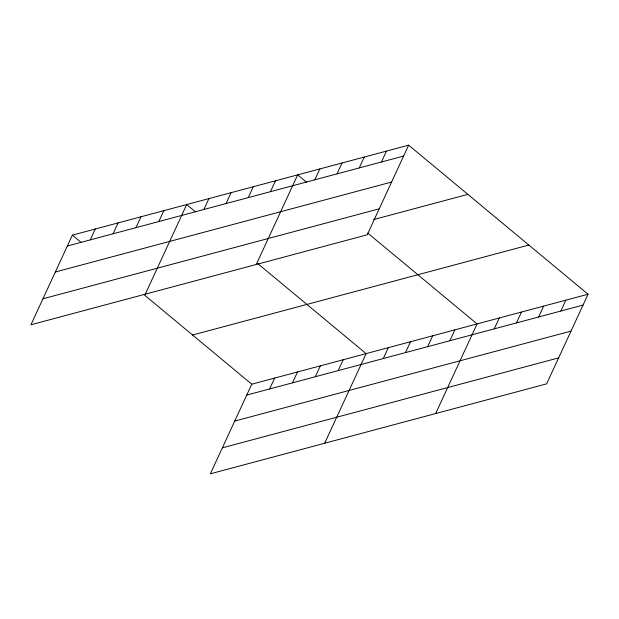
<?xml version="1.0" encoding="UTF-8"?>
<svg xmlns="http://www.w3.org/2000/svg" width="619" height="619" viewBox="0 0 619 619"><rect width="100%" height="100%" fill="white"/><g stroke="black" fill="none" stroke-linecap="round" stroke-linejoin="round"><path stroke-width="0.93" d="M408.648 145.171L72.361 235.143L30.95 324.766L367.229 234.802L408.648 145.171L588.05 294.234L546.639 383.857L210.352 473.829L251.771 384.198L588.05 294.234M90.204 239.901L95.233 229.022M113.068 233.789L118.097 222.902M135.94 227.668L140.962 216.789M158.804 221.548L163.834 210.669M145.287 294.18L186.698 204.549L195.472 211.837M203.868 209.493L208.897 198.614M226.059 203.558L231.088 192.679M248.258 197.616L253.287 186.737M270.449 191.681L275.478 180.802M256.258 264.491L297.669 174.86L306.444 182.148M314.839 179.804L319.868 168.925M337.038 173.869L342.059 162.99M359.229 167.927L364.258 157.048M269.605 388.964L274.635 378.077M381.42 161.992L386.449 151.113M292.478 382.844L297.499 371.965M315.342 376.723L320.371 365.844M338.206 370.611L343.236 359.724M324.689 443.235L366.108 353.611L257.519 263.392M383.269 358.556L388.299 347.669M405.468 352.613L410.49 341.734M427.659 346.679L432.689 335.8M449.851 340.744L454.88 329.857M435.66 413.546L477.079 323.923L367.771 233.1M494.241 328.867L499.27 317.98M516.439 322.925L521.469 312.046M538.631 316.99L543.66 306.111M560.829 311.048L565.859 300.169M67.339 246.022L403.619 156.058M55.331 272.004L391.61 182.04M42.959 298.784L379.238 208.812M373.52 219.598L467.848 194.366M192.563 335.011L528.85 245.039M246.741 395.077L583.021 305.113M234.733 421.067L571.012 331.103M222.36 447.839L558.64 357.875M72.361 235.143L81.135 242.424M143.91 294.582L251.771 384.198"/></g></svg>
